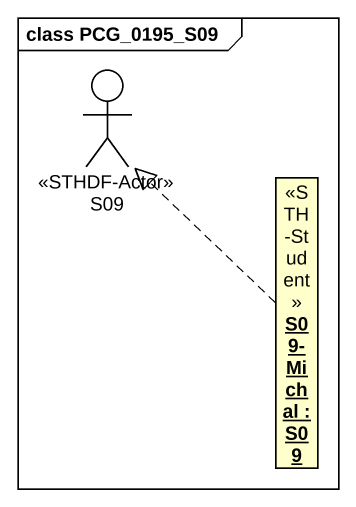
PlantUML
@startuml
mainframe class PCG_0195_S09
allowmixing
hide circle
hide empty members
actor S09 <<STHDF-Actor>>
object "S09-Michal : S09" as S09_Michal <<STH-Student>>
S09_Michal .up.|> S09
@enduml
